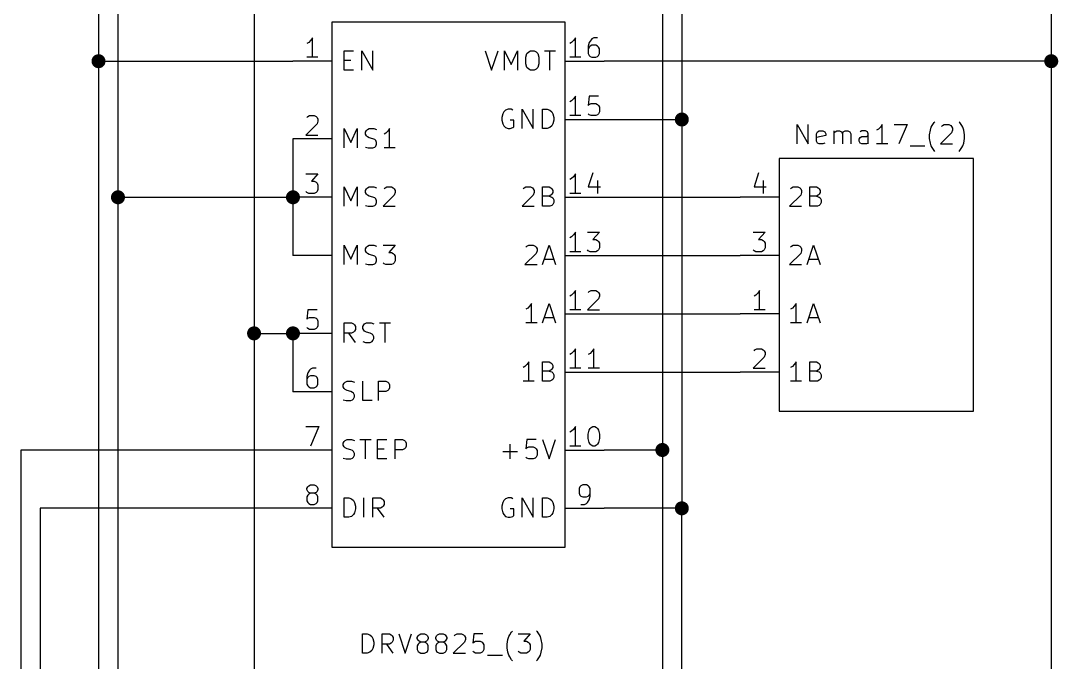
# Model space of a CAD drawing. Extents: x 0.4 to 16.1, y -11.3 to -0.4.
# Drawn here: x 3 to 5.668, y -6.296 to -4.646 of the extents above; entities that cross this region are included whole.
import ezdxf

# ---------------------------------------------------------------- set-up
doc = ezdxf.new("R2010")
doc.units = 0
doc.header["$MEASUREMENT"] = 0
for name, color, linetype in [('BLACK', 7, 'CONTINUOUS'), ('CYAN2', 4, 'CONTINUOUS'), ('GREEN3', 91, 'CONTINUOUS'), ('LYELLOW', 51, 'CONTINUOUS'), ('ORANGE3', 32, 'CONTINUOUS'), ('RED2', 1, 'CONTINUOUS'), ('RED3', 11, 'CONTINUOUS')]:
    doc.layers.add(name, color=color, linetype=linetype)

msp = doc.modelspace()

# ---------------------------------------------------------------- linework, layer by layer
at = {"layer": 'BLACK', "linetype": 'CONTINUOUS'}
for p, q in [((3.25, -3.5), (3.25, -5.1)), ((4.7, -4.3), (4.7, -4.9)), ((4.5, -4.9), (4.7, -4.9)), ((4.7, -4.9), (4.7, -5.9)), ((3.7, -4.95), (3.7, -5.1)), ((3.25, -5.1), (3.25, -6.75)), ((3.25, -5.1), (3.7, -5.1)), ((3.7, -5.1), (3.7, -5.25)), ((4.7, -5.9), (4.5, -5.9)), ((4.7, -6.55), (4.7, -5.9))]:
    msp.add_line(p, q, dxfattribs=at)
at = {"layer": 'BLACK', "const_width": 0.018}
for points in [[(3.241, -5.1, 1), (3.259, -5.1, 1)], [(3.691, -5.1, 1), (3.709, -5.1, 1)], [(4.691, -5.9, 1), (4.709, -5.9, 1)]]:
    msp.add_lwpolyline(points, format="xyb", close=True, dxfattribs=at)
at = {"layer": 'CYAN2', "linetype": 'CONTINUOUS'}
for p, q in [((3.8319, -4.7731), (3.8319, -4.7231)), ((3.8319, -4.7231), (3.8557, -4.7231)), ((3.8319, -4.7469), (3.8486, -4.7469)), ((3.8771, -4.7731), (3.8771, -4.7231)), ((3.8771, -4.7231), (3.9057, -4.7731)), ((3.9057, -4.7731), (3.9057, -4.7231)), ((4.1943, -4.7231), (4.2109, -4.7731)), ((4.2109, -4.7731), (4.2276, -4.7231)), ((4.2443, -4.7731), (4.2443, -4.7231)), ((4.2443, -4.7231), (4.261, -4.7588)), ((4.261, -4.7588), (4.2776, -4.7231)), ((4.2776, -4.7231), (4.2776, -4.7731)), ((4.299, -4.7398), (4.3014, -4.7303)), ((4.299, -4.7565), (4.299, -4.7398)), ((4.3014, -4.7303), (4.3062, -4.7255)), ((4.3062, -4.7255), (4.3109, -4.7231)), ((4.3109, -4.7231), (4.3205, -4.7231)), ((4.3205, -4.7231), (4.3252, -4.7255)), ((4.3252, -4.7255), (4.33, -4.7303)), ((4.33, -4.7303), (4.3324, -4.7398)), ((4.3324, -4.7398), (4.3324, -4.7565)), ((4.3467, -4.7231), (4.3752, -4.7231)), ((4.361, -4.7731), (4.361, -4.7231)), ((3.8557, -4.7731), (3.8319, -4.7731)), ((4.3014, -4.766), (4.299, -4.7565)), ((4.3062, -4.7708), (4.3014, -4.766)), ((4.3109, -4.7731), (4.3062, -4.7708)), ((4.3205, -4.7731), (4.3109, -4.7731)), ((4.3252, -4.7708), (4.3205, -4.7731)), ((4.33, -4.766), (4.3252, -4.7708)), ((4.3324, -4.7565), (4.33, -4.766)), ((4.2419, -4.8803), (4.2395, -4.885)), ((4.2467, -4.8755), (4.2419, -4.8803)), ((4.2538, -4.8731), (4.2467, -4.8755)), ((4.2609, -4.8731), (4.2538, -4.8731)), ((4.2657, -4.8755), (4.2609, -4.8731)), ((4.2895, -4.9231), (4.2895, -4.8731)), ((4.2895, -4.8731), (4.3181, -4.9231)), ((4.3181, -4.9231), (4.3181, -4.8731)), ((4.3419, -4.9231), (4.3419, -4.8731)), ((4.3419, -4.8731), (4.3538, -4.8731)), ((4.3538, -4.8731), (4.3609, -4.8755)), ((4.3609, -4.8755), (4.3657, -4.8803)), ((4.3657, -4.8803), (4.3681, -4.885)), ((4.2395, -4.885), (4.2371, -4.8946)), ((4.2371, -4.8946), (4.2371, -4.9017)), ((4.2371, -4.9017), (4.2395, -4.9112)), ((4.2681, -4.9017), (4.2586, -4.9017)), ((4.2681, -4.9184), (4.2681, -4.9017)), ((4.3681, -4.885), (4.3705, -4.8946)), ((4.3705, -4.9017), (4.3681, -4.9112)), ((4.3705, -4.8946), (4.3705, -4.9017)), ((5.3439, -4.9152), (5.3487, -4.908)), ((5.3487, -4.908), (5.351, -4.9057)), ((5.4153, -4.908), (5.4129, -4.9057)), ((5.4201, -4.9152), (5.4153, -4.908)), ((3.8319, -4.9731), (3.8319, -4.9231)), ((3.8319, -4.9231), (3.8486, -4.9588)), ((3.8486, -4.9588), (3.8652, -4.9231)), ((3.8652, -4.9231), (3.8652, -4.9731)), ((3.8867, -4.9327), (3.889, -4.9279)), ((3.8867, -4.9374), (3.8867, -4.9327)), ((3.889, -4.9279), (3.8914, -4.9255)), ((3.8914, -4.9255), (3.8962, -4.9231)), ((3.8962, -4.9231), (3.9081, -4.9231)), ((3.9081, -4.9231), (3.9152, -4.9255)), ((3.939, -4.935), (3.9343, -4.9374)), ((3.9438, -4.9303), (3.939, -4.935)), ((3.9486, -4.9231), (3.9438, -4.9303)), ((3.9486, -4.9731), (3.9486, -4.9231)), ((4.2395, -4.9112), (4.2419, -4.916)), ((4.2419, -4.916), (4.2467, -4.9208)), ((4.2467, -4.9208), (4.2538, -4.9231)), ((4.2538, -4.9231), (4.2586, -4.9231)), ((4.2586, -4.9231), (4.2657, -4.9208)), ((4.2657, -4.9208), (4.2681, -4.9184)), ((4.3538, -4.9231), (4.3419, -4.9231)), ((4.3609, -4.9208), (4.3538, -4.9231)), ((4.3657, -4.916), (4.3609, -4.9208)), ((4.3681, -4.9112), (4.3657, -4.916)), ((4.9963, -4.9628), (4.9963, -4.9128)), ((4.9963, -4.9128), (5.0249, -4.9628)), ((5.0249, -4.9628), (5.0249, -4.9128)), ((5.0463, -4.9366), (5.0487, -4.9319)), ((5.0487, -4.9319), (5.0534, -4.9295)), ((5.0534, -4.9295), (5.0629, -4.9295)), ((5.0629, -4.9295), (5.0677, -4.9319)), ((5.0677, -4.9319), (5.0701, -4.9366)), ((5.0915, -4.9628), (5.0915, -4.9295)), ((5.0915, -4.9342), (5.0939, -4.9319)), ((5.0939, -4.9319), (5.0987, -4.9295)), ((5.0987, -4.9295), (5.1058, -4.9295)), ((5.1058, -4.9295), (5.1106, -4.9319)), ((5.1106, -4.9319), (5.1129, -4.9366)), ((5.1129, -4.9366), (5.1153, -4.9319)), ((5.1153, -4.9319), (5.1201, -4.9295)), ((5.1201, -4.9295), (5.1272, -4.9295)), ((5.1272, -4.9295), (5.132, -4.9319)), ((5.132, -4.9319), (5.1344, -4.9366)), ((5.1629, -4.9295), (5.1582, -4.9319)), ((5.1725, -4.9295), (5.1629, -4.9295)), ((5.1772, -4.9319), (5.1725, -4.9295)), ((5.1796, -4.9366), (5.1772, -4.9319)), ((5.2058, -4.9247), (5.201, -4.9271)), ((5.2106, -4.9199), (5.2058, -4.9247)), ((5.2153, -4.9128), (5.2106, -4.9199)), ((5.2153, -4.9628), (5.2153, -4.9128)), ((5.2463, -4.9128), (5.2796, -4.9128)), ((5.2796, -4.9128), (5.2582, -4.9628)), ((5.3368, -4.939), (5.3391, -4.9271)), ((5.3391, -4.9271), (5.3415, -4.9199)), ((5.3415, -4.9199), (5.3439, -4.9152)), ((5.3939, -4.9342), (5.3653, -4.9628)), ((5.3677, -4.9176), (5.3701, -4.9152)), ((5.3701, -4.9152), (5.3749, -4.9128)), ((5.3749, -4.9128), (5.3868, -4.9128)), ((5.3868, -4.9128), (5.3915, -4.9152)), ((5.3915, -4.9152), (5.3939, -4.9176)), ((5.3939, -4.9176), (5.3963, -4.9223)), ((5.3963, -4.9271), (5.3939, -4.9342)), ((5.3963, -4.9223), (5.3963, -4.9271)), ((5.4225, -4.9199), (5.4201, -4.9152)), ((5.4249, -4.9271), (5.4225, -4.9199)), ((5.4272, -4.939), (5.4249, -4.9271)), ((3.889, -4.9422), (3.8867, -4.9374)), ((3.8914, -4.9446), (3.889, -4.9422)), ((3.8962, -4.9469), (3.8914, -4.9446)), ((3.9057, -4.9493), (3.8962, -4.9469)), ((3.9105, -4.9517), (3.9057, -4.9493)), ((3.9129, -4.9541), (3.9105, -4.9517)), ((3.9152, -4.9588), (3.9129, -4.9541)), ((3.9152, -4.9636), (3.9152, -4.9588)), ((5.0463, -4.9557), (5.0463, -4.9366)), ((5.0701, -4.9414), (5.0463, -4.9461)), ((5.0487, -4.9604), (5.0463, -4.9557)), ((5.0534, -4.9628), (5.0487, -4.9604)), ((5.0677, -4.9604), (5.0629, -4.9628)), ((5.0701, -4.9366), (5.0701, -4.9414)), ((5.1129, -4.9366), (5.1129, -4.9628)), ((5.1344, -4.9366), (5.1344, -4.9628)), ((5.1558, -4.9509), (5.1582, -4.9461)), ((5.1558, -4.9557), (5.1558, -4.9509)), ((5.1582, -4.9604), (5.1558, -4.9557)), ((5.1582, -4.9461), (5.1629, -4.9438)), ((5.1629, -4.9628), (5.1582, -4.9604)), ((5.1629, -4.9438), (5.1749, -4.9438)), ((5.1749, -4.9438), (5.1796, -4.9414)), ((5.1796, -4.9604), (5.1749, -4.9628)), ((5.1796, -4.9628), (5.1796, -4.9366)), ((5.3368, -4.9485), (5.3368, -4.939)), ((5.3391, -4.9604), (5.3368, -4.9485)), ((5.3415, -4.9676), (5.3391, -4.9604)), ((5.4225, -4.9676), (5.4249, -4.9604)), ((5.4249, -4.9604), (5.4272, -4.9485)), ((5.4272, -4.9485), (5.4272, -4.939)), ((3.8867, -4.9708), (3.8938, -4.9731)), ((3.8938, -4.9731), (3.9057, -4.9731)), ((3.9057, -4.9731), (3.9105, -4.9708)), ((3.9105, -4.9708), (3.9129, -4.9684)), ((3.9129, -4.9684), (3.9152, -4.9636)), ((3.9629, -4.9731), (3.9343, -4.9731)), ((5.0629, -4.9628), (5.0534, -4.9628)), ((5.1749, -4.9628), (5.1629, -4.9628)), ((5.2296, -4.9628), (5.201, -4.9628)), ((5.2868, -4.9676), (5.3249, -4.9676)), ((5.3439, -4.9723), (5.3415, -4.9676)), ((5.3487, -4.9795), (5.3439, -4.9723)), ((5.351, -4.9819), (5.3487, -4.9795)), ((5.3653, -4.9628), (5.3963, -4.9628)), ((5.4129, -4.9819), (5.4153, -4.9795)), ((5.4153, -4.9795), (5.4201, -4.9723)), ((5.4201, -4.9723), (5.4225, -4.9676)), ((3.8319, -5.1231), (3.8319, -5.0731)), ((3.8319, -5.0731), (3.8486, -5.1088)), ((3.8486, -5.1088), (3.8652, -5.0731)), ((3.8652, -5.0731), (3.8652, -5.1231)), ((3.8867, -5.0827), (3.889, -5.0779)), ((3.8867, -5.0874), (3.8867, -5.0827)), ((3.889, -5.0922), (3.8867, -5.0874)), ((3.889, -5.0779), (3.8914, -5.0755)), ((3.8914, -5.0946), (3.889, -5.0922)), ((3.8914, -5.0755), (3.8962, -5.0731)), ((3.8962, -5.0969), (3.8914, -5.0946)), ((3.8962, -5.0731), (3.9081, -5.0731)), ((3.9081, -5.0731), (3.9152, -5.0755)), ((3.9605, -5.0946), (3.9319, -5.1231)), ((3.9343, -5.0779), (3.9367, -5.0755)), ((3.9367, -5.0755), (3.9414, -5.0731)), ((3.9414, -5.0731), (3.9533, -5.0731)), ((3.9533, -5.0731), (3.9581, -5.0755)), ((3.9581, -5.0755), (3.9605, -5.0779)), ((3.9605, -5.0779), (3.9629, -5.0827)), ((3.9629, -5.0874), (3.9605, -5.0946)), ((3.9629, -5.0827), (3.9629, -5.0874)), ((4.3181, -5.0946), (4.2895, -5.1231)), ((4.2919, -5.0779), (4.2943, -5.0755)), ((4.2943, -5.0755), (4.299, -5.0731)), ((4.299, -5.0731), (4.311, -5.0731)), ((4.311, -5.0731), (4.3157, -5.0755)), ((4.3157, -5.0755), (4.3181, -5.0779)), ((4.3181, -5.0779), (4.3205, -5.0827)), ((4.3205, -5.0874), (4.3181, -5.0946)), ((4.3205, -5.0827), (4.3205, -5.0874)), ((4.3419, -5.1231), (4.3419, -5.0731)), ((4.3419, -5.0731), (4.3586, -5.0731)), ((4.3586, -5.0731), (4.3633, -5.0755)), ((4.3633, -5.0946), (4.3586, -5.0969)), ((4.3633, -5.0755), (4.3657, -5.0779)), ((4.3657, -5.0922), (4.3633, -5.0946)), ((4.3657, -5.0779), (4.3681, -5.0827)), ((4.3681, -5.0874), (4.3657, -5.0922)), ((4.3681, -5.0827), (4.3681, -5.0874)), ((5.0057, -5.0946), (4.9771, -5.1231)), ((4.9795, -5.0779), (4.9819, -5.0755)), ((4.9819, -5.0755), (4.9867, -5.0731)), ((4.9867, -5.0731), (4.9986, -5.0731)), ((4.9986, -5.0731), (5.0033, -5.0755)), ((5.0033, -5.0755), (5.0057, -5.0779)), ((5.0057, -5.0779), (5.0081, -5.0827)), ((5.0081, -5.0874), (5.0057, -5.0946)), ((5.0081, -5.0827), (5.0081, -5.0874)), ((5.0295, -5.1231), (5.0295, -5.0731)), ((5.0295, -5.0731), (5.0462, -5.0731)), ((5.0462, -5.0731), (5.0509, -5.0755)), ((5.0509, -5.0946), (5.0462, -5.0969)), ((5.0509, -5.0755), (5.0533, -5.0779)), ((5.0533, -5.0922), (5.0509, -5.0946)), ((5.0533, -5.0779), (5.0557, -5.0827)), ((5.0557, -5.0874), (5.0533, -5.0922)), ((5.0557, -5.0827), (5.0557, -5.0874)), ((3.8867, -5.1208), (3.8938, -5.1231)), ((3.9057, -5.0993), (3.8962, -5.0969)), ((3.9105, -5.1017), (3.9057, -5.0993)), ((3.9057, -5.1231), (3.9105, -5.1208)), ((3.9129, -5.1041), (3.9105, -5.1017)), ((3.9105, -5.1208), (3.9129, -5.1184)), ((3.9152, -5.1088), (3.9129, -5.1041)), ((3.9129, -5.1184), (3.9152, -5.1136)), ((3.9152, -5.1136), (3.9152, -5.1088)), ((4.3586, -5.0969), (4.3419, -5.0969)), ((4.3586, -5.0969), (4.3657, -5.0993)), ((4.3657, -5.1208), (4.3609, -5.1231)), ((4.3657, -5.0993), (4.3681, -5.1017)), ((4.3681, -5.1184), (4.3657, -5.1208)), ((4.3681, -5.1017), (4.3705, -5.1065)), ((4.3705, -5.1136), (4.3681, -5.1184)), ((4.3705, -5.1065), (4.3705, -5.1136)), ((5.0462, -5.0969), (5.0295, -5.0969)), ((5.0462, -5.0969), (5.0533, -5.0993)), ((5.0533, -5.1208), (5.0486, -5.1231)), ((5.0533, -5.0993), (5.0557, -5.1017)), ((5.0557, -5.1184), (5.0533, -5.1208)), ((5.0557, -5.1017), (5.0581, -5.1065)), ((5.0581, -5.1136), (5.0557, -5.1184)), ((5.0581, -5.1065), (5.0581, -5.1136)), ((3.8938, -5.1231), (3.9057, -5.1231)), ((3.9319, -5.1231), (3.9629, -5.1231)), ((4.2895, -5.1231), (4.3205, -5.1231)), ((4.3609, -5.1231), (4.3419, -5.1231)), ((4.9771, -5.1231), (5.0081, -5.1231)), ((5.0486, -5.1231), (5.0295, -5.1231)), ((3.8319, -5.2731), (3.8319, -5.2231)), ((3.8319, -5.2231), (3.8486, -5.2588)), ((3.8486, -5.2588), (3.8652, -5.2231)), ((3.8652, -5.2231), (3.8652, -5.2731)), ((3.8867, -5.2327), (3.889, -5.2279)), ((3.889, -5.2279), (3.8914, -5.2255)), ((3.8914, -5.2255), (3.8962, -5.2231)), ((3.8962, -5.2231), (3.9081, -5.2231)), ((3.9081, -5.2231), (3.9152, -5.2255)), ((3.9319, -5.2231), (3.9629, -5.2231)), ((3.9629, -5.2231), (3.9462, -5.2422)), ((4.299, -5.2279), (4.3014, -5.2255)), ((4.3014, -5.2255), (4.3062, -5.2231)), ((4.3062, -5.2231), (4.3181, -5.2231)), ((4.3181, -5.2231), (4.3229, -5.2255)), ((4.3229, -5.2255), (4.3252, -5.2279)), ((4.3252, -5.2279), (4.3276, -5.2327)), ((4.3419, -5.2731), (4.3586, -5.2231)), ((4.3586, -5.2231), (4.3752, -5.2731)), ((4.9795, -5.2279), (4.9819, -5.2255)), ((4.9819, -5.2255), (4.9867, -5.2231)), ((4.9867, -5.2231), (4.9986, -5.2231)), ((4.9986, -5.2231), (5.0033, -5.2255)), ((5.0033, -5.2255), (5.0057, -5.2279)), ((5.0057, -5.2279), (5.0081, -5.2327)), ((5.0224, -5.2731), (5.039, -5.2231)), ((5.039, -5.2231), (5.0557, -5.2731)), ((3.8867, -5.2374), (3.8867, -5.2327)), ((3.889, -5.2422), (3.8867, -5.2374)), ((3.8914, -5.2446), (3.889, -5.2422)), ((3.8962, -5.2469), (3.8914, -5.2446)), ((3.9057, -5.2493), (3.8962, -5.2469)), ((3.9105, -5.2517), (3.9057, -5.2493)), ((3.9129, -5.2541), (3.9105, -5.2517)), ((3.9152, -5.2588), (3.9129, -5.2541)), ((3.9462, -5.2422), (3.9533, -5.2422)), ((3.9533, -5.2422), (3.9581, -5.2446)), ((3.9581, -5.2446), (3.9605, -5.2469)), ((3.9605, -5.2469), (3.9629, -5.2517)), ((3.9629, -5.2517), (3.9629, -5.2636)), ((4.3252, -5.2446), (4.2967, -5.2731)), ((4.3276, -5.2374), (4.3252, -5.2446)), ((4.3276, -5.2327), (4.3276, -5.2374)), ((5.0057, -5.2446), (4.9771, -5.2731)), ((5.0081, -5.2374), (5.0057, -5.2446)), ((5.0081, -5.2327), (5.0081, -5.2374)), ((3.8867, -5.2708), (3.8938, -5.2731)), ((3.8938, -5.2731), (3.9057, -5.2731)), ((3.9057, -5.2731), (3.9105, -5.2708)), ((3.9105, -5.2708), (3.9129, -5.2684)), ((3.9129, -5.2684), (3.9152, -5.2636)), ((3.9152, -5.2636), (3.9152, -5.2588)), ((3.9343, -5.2708), (3.9319, -5.2684)), ((3.939, -5.2731), (3.9343, -5.2708)), ((3.9533, -5.2731), (3.939, -5.2731)), ((3.9581, -5.2708), (3.9533, -5.2731)), ((3.9605, -5.2684), (3.9581, -5.2708)), ((3.9629, -5.2636), (3.9605, -5.2684)), ((4.2967, -5.2731), (4.3276, -5.2731)), ((4.3467, -5.2588), (4.3705, -5.2588)), ((4.9771, -5.2731), (5.0081, -5.2731)), ((5.0271, -5.2588), (5.0509, -5.2588)), ((4.3038, -5.385), (4.299, -5.3874)), ((4.3086, -5.3803), (4.3038, -5.385)), ((4.3133, -5.3731), (4.3086, -5.3803)), ((4.3133, -5.4231), (4.3133, -5.3731)), ((4.3419, -5.4231), (4.3586, -5.3731)), ((4.3586, -5.3731), (4.3752, -5.4231)), ((4.9843, -5.385), (4.9795, -5.3874)), ((4.989, -5.3803), (4.9843, -5.385)), ((4.9938, -5.3731), (4.989, -5.3803)), ((4.9938, -5.4231), (4.9938, -5.3731)), ((5.0224, -5.4231), (5.039, -5.3731)), ((5.039, -5.3731), (5.0557, -5.4231)), ((4.3467, -5.4088), (4.3705, -5.4088)), ((5.0271, -5.4088), (5.0509, -5.4088)), ((3.8319, -5.4731), (3.8319, -5.4231)), ((3.8319, -5.4231), (3.8509, -5.4231)), ((3.8509, -5.4231), (3.8557, -5.4255)), ((3.8557, -5.4255), (3.8581, -5.4279)), ((3.8581, -5.4279), (3.8605, -5.4327)), ((3.8605, -5.4398), (3.8581, -5.4446)), ((3.8605, -5.4327), (3.8605, -5.4398)), ((3.8795, -5.4327), (3.8819, -5.4279)), ((3.8795, -5.4374), (3.8795, -5.4327)), ((3.8819, -5.4422), (3.8795, -5.4374)), ((3.8819, -5.4279), (3.8843, -5.4255)), ((3.8843, -5.4446), (3.8819, -5.4422)), ((3.8843, -5.4255), (3.889, -5.4231)), ((3.889, -5.4231), (3.9009, -5.4231)), ((3.9009, -5.4231), (3.9081, -5.4255)), ((3.9224, -5.4231), (3.9509, -5.4231)), ((3.9367, -5.4731), (3.9367, -5.4231)), ((4.3276, -5.4231), (4.299, -5.4231)), ((5.0081, -5.4231), (4.9795, -5.4231)), ((3.8509, -5.4493), (3.8319, -5.4493)), ((3.8605, -5.4731), (3.8438, -5.4493)), ((3.8557, -5.4469), (3.8509, -5.4493)), ((3.8581, -5.4446), (3.8557, -5.4469)), ((3.889, -5.4469), (3.8843, -5.4446)), ((3.8986, -5.4493), (3.889, -5.4469)), ((3.9033, -5.4517), (3.8986, -5.4493)), ((3.9057, -5.4541), (3.9033, -5.4517)), ((3.9033, -5.4708), (3.9057, -5.4684)), ((3.9081, -5.4588), (3.9057, -5.4541)), ((3.9057, -5.4684), (3.9081, -5.4636)), ((3.9081, -5.4636), (3.9081, -5.4588)), ((3.8795, -5.4708), (3.8867, -5.4731)), ((3.8867, -5.4731), (3.8986, -5.4731)), ((3.8986, -5.4731), (3.9033, -5.4708)), ((4.2967, -5.535), (4.2919, -5.5374)), ((4.3014, -5.5303), (4.2967, -5.535)), ((4.3062, -5.5231), (4.3014, -5.5303)), ((4.3062, -5.5731), (4.3062, -5.5231)), ((4.3419, -5.5731), (4.3419, -5.5231)), ((4.3419, -5.5231), (4.3586, -5.5231)), ((4.3586, -5.5469), (4.3419, -5.5469)), ((4.3586, -5.5231), (4.3633, -5.5255)), ((4.3633, -5.5446), (4.3586, -5.5469)), ((4.3586, -5.5469), (4.3657, -5.5493)), ((4.3633, -5.5255), (4.3657, -5.5279)), ((4.3657, -5.5422), (4.3633, -5.5446)), ((4.3657, -5.5279), (4.3681, -5.5327)), ((4.3681, -5.5374), (4.3657, -5.5422)), ((4.3657, -5.5493), (4.3681, -5.5517)), ((4.3681, -5.5327), (4.3681, -5.5374)), ((4.9843, -5.535), (4.9795, -5.5374)), ((4.989, -5.5303), (4.9843, -5.535)), ((4.9938, -5.5231), (4.989, -5.5303)), ((4.9938, -5.5731), (4.9938, -5.5231)), ((5.0295, -5.5731), (5.0295, -5.5231)), ((5.0295, -5.5231), (5.0462, -5.5231)), ((5.0462, -5.5469), (5.0295, -5.5469)), ((5.0462, -5.5231), (5.0509, -5.5255)), ((5.0509, -5.5446), (5.0462, -5.5469)), ((5.0462, -5.5469), (5.0533, -5.5493)), ((5.0509, -5.5255), (5.0533, -5.5279)), ((5.0533, -5.5422), (5.0509, -5.5446)), ((5.0533, -5.5279), (5.0557, -5.5327)), ((5.0557, -5.5374), (5.0533, -5.5422)), ((5.0533, -5.5493), (5.0557, -5.5517)), ((5.0557, -5.5327), (5.0557, -5.5374)), ((3.8319, -5.5779), (3.8343, -5.5755)), ((3.8343, -5.5755), (3.839, -5.5731)), ((3.839, -5.5731), (3.8509, -5.5731)), ((3.8509, -5.5731), (3.8581, -5.5755)), ((3.8795, -5.6231), (3.8795, -5.5731)), ((3.92, -5.6231), (3.92, -5.5731)), ((3.92, -5.5731), (3.939, -5.5731)), ((3.939, -5.5731), (3.9438, -5.5755)), ((3.9438, -5.5755), (3.9462, -5.5779)), ((4.3205, -5.5731), (4.2919, -5.5731)), ((4.3609, -5.5731), (4.3419, -5.5731)), ((4.3657, -5.5708), (4.3609, -5.5731)), ((4.3681, -5.5684), (4.3657, -5.5708)), ((4.3681, -5.5517), (4.3705, -5.5565)), ((4.3705, -5.5636), (4.3681, -5.5684)), ((4.3705, -5.5565), (4.3705, -5.5636)), ((5.0081, -5.5731), (4.9795, -5.5731)), ((5.0486, -5.5731), (5.0295, -5.5731)), ((5.0533, -5.5708), (5.0486, -5.5731)), ((5.0557, -5.5684), (5.0533, -5.5708)), ((5.0557, -5.5517), (5.0581, -5.5565)), ((5.0581, -5.5636), (5.0557, -5.5684)), ((5.0581, -5.5565), (5.0581, -5.5636)), ((3.8295, -5.5827), (3.8319, -5.5779)), ((3.8295, -5.5874), (3.8295, -5.5827)), ((3.8319, -5.5922), (3.8295, -5.5874)), ((3.8343, -5.5946), (3.8319, -5.5922)), ((3.839, -5.5969), (3.8343, -5.5946)), ((3.8486, -5.5993), (3.839, -5.5969)), ((3.8533, -5.6017), (3.8486, -5.5993)), ((3.8557, -5.6041), (3.8533, -5.6017)), ((3.939, -5.5993), (3.92, -5.5993)), ((3.9438, -5.5969), (3.939, -5.5993)), ((3.9462, -5.5946), (3.9438, -5.5969)), ((3.9462, -5.5779), (3.9486, -5.5827)), ((3.9486, -5.5898), (3.9462, -5.5946)), ((3.9486, -5.5827), (3.9486, -5.5898)), ((3.8295, -5.6208), (3.8367, -5.6231)), ((3.8367, -5.6231), (3.8486, -5.6231)), ((3.8486, -5.6231), (3.8533, -5.6208)), ((3.8533, -5.6208), (3.8557, -5.6184)), ((3.8581, -5.6088), (3.8557, -5.6041)), ((3.8557, -5.6184), (3.8581, -5.6136)), ((3.8581, -5.6136), (3.8581, -5.6088)), ((3.9033, -5.6231), (3.8795, -5.6231)), ((3.8295, -5.7327), (3.8319, -5.7279)), ((3.8295, -5.7374), (3.8295, -5.7327)), ((3.8319, -5.7279), (3.8343, -5.7255)), ((3.8343, -5.7255), (3.839, -5.7231)), ((3.839, -5.7231), (3.8509, -5.7231)), ((3.8509, -5.7231), (3.8581, -5.7255)), ((3.8724, -5.7231), (3.9009, -5.7231)), ((3.8867, -5.7731), (3.8867, -5.7231)), ((3.9176, -5.7731), (3.9176, -5.7231)), ((3.9176, -5.7231), (3.9414, -5.7231)), ((3.9629, -5.7731), (3.9629, -5.7231)), ((3.9629, -5.7231), (3.9819, -5.7231)), ((3.9819, -5.7231), (3.9867, -5.7255)), ((3.9867, -5.7255), (3.989, -5.7279)), ((3.989, -5.7279), (3.9914, -5.7327)), ((3.9914, -5.7327), (3.9914, -5.7398)), ((4.2586, -5.7731), (4.2586, -5.735)), ((4.3014, -5.7231), (4.299, -5.7469)), ((4.3252, -5.7231), (4.3014, -5.7231)), ((4.3419, -5.7231), (4.3586, -5.7731)), ((4.3586, -5.7731), (4.3752, -5.7231)), ((3.8319, -5.7422), (3.8295, -5.7374)), ((3.8343, -5.7446), (3.8319, -5.7422)), ((3.839, -5.7469), (3.8343, -5.7446)), ((3.8486, -5.7493), (3.839, -5.7469)), ((3.8533, -5.7517), (3.8486, -5.7493)), ((3.8557, -5.7541), (3.8533, -5.7517)), ((3.8581, -5.7588), (3.8557, -5.7541)), ((3.8581, -5.7636), (3.8581, -5.7588)), ((3.9176, -5.7469), (3.9343, -5.7469)), ((3.9819, -5.7493), (3.9629, -5.7493)), ((3.9867, -5.7469), (3.9819, -5.7493)), ((3.989, -5.7446), (3.9867, -5.7469)), ((3.9914, -5.7398), (3.989, -5.7446)), ((4.2395, -5.7541), (4.2776, -5.7541)), ((4.299, -5.7469), (4.3014, -5.7446)), ((4.3014, -5.7446), (4.3062, -5.7422)), ((4.3062, -5.7422), (4.3181, -5.7422)), ((4.3181, -5.7422), (4.3229, -5.7446)), ((4.3229, -5.7446), (4.3252, -5.7469)), ((4.3252, -5.7469), (4.3276, -5.7517)), ((4.3276, -5.7517), (4.3276, -5.7636)), ((3.8295, -5.7708), (3.8367, -5.7731)), ((3.8367, -5.7731), (3.8486, -5.7731)), ((3.8486, -5.7731), (3.8533, -5.7708)), ((3.8533, -5.7708), (3.8557, -5.7684)), ((3.8557, -5.7684), (3.8581, -5.7636)), ((3.9414, -5.7731), (3.9176, -5.7731)), ((4.3014, -5.7708), (4.299, -5.7684)), ((4.3062, -5.7731), (4.3014, -5.7708)), ((4.3181, -5.7731), (4.3062, -5.7731)), ((4.3229, -5.7708), (4.3181, -5.7731)), ((4.3252, -5.7684), (4.3229, -5.7708)), ((4.3276, -5.7636), (4.3252, -5.7684)), ((3.8319, -5.9231), (3.8319, -5.8731)), ((3.8319, -5.8731), (3.8438, -5.8731)), ((3.8438, -5.8731), (3.8509, -5.8755)), ((3.8509, -5.8755), (3.8557, -5.8803)), ((3.8557, -5.8803), (3.8581, -5.885)), ((3.8581, -5.885), (3.8605, -5.8946)), ((3.8605, -5.8946), (3.8605, -5.9017)), ((3.8819, -5.9231), (3.8819, -5.8731)), ((3.9057, -5.9231), (3.9057, -5.8731)), ((3.9057, -5.8731), (3.9248, -5.8731)), ((3.9248, -5.8731), (3.9295, -5.8755)), ((3.9295, -5.8755), (3.9319, -5.8779)), ((3.9319, -5.8946), (3.9295, -5.8969)), ((3.9319, -5.8779), (3.9343, -5.8827)), ((3.9343, -5.8898), (3.9319, -5.8946)), ((3.9343, -5.8827), (3.9343, -5.8898)), ((4.2395, -5.885), (4.2371, -5.8946)), ((4.2371, -5.8946), (4.2371, -5.9017)), ((4.2419, -5.8803), (4.2395, -5.885)), ((4.2467, -5.8755), (4.2419, -5.8803)), ((4.2538, -5.8731), (4.2467, -5.8755)), ((4.2609, -5.8731), (4.2538, -5.8731)), ((4.2657, -5.8755), (4.2609, -5.8731)), ((4.2895, -5.9231), (4.2895, -5.8731)), ((4.2895, -5.8731), (4.3181, -5.9231)), ((4.3181, -5.9231), (4.3181, -5.8731)), ((4.3419, -5.9231), (4.3419, -5.8731)), ((4.3419, -5.8731), (4.3538, -5.8731)), ((4.3538, -5.8731), (4.3609, -5.8755)), ((4.3609, -5.8755), (4.3657, -5.8803)), ((4.3657, -5.8803), (4.3681, -5.885)), ((4.3681, -5.885), (4.3705, -5.8946)), ((4.3705, -5.8946), (4.3705, -5.9017)), ((3.8509, -5.9208), (3.8438, -5.9231)), ((3.8557, -5.916), (3.8509, -5.9208)), ((3.8581, -5.9112), (3.8557, -5.916)), ((3.8605, -5.9017), (3.8581, -5.9112)), ((3.9248, -5.8993), (3.9057, -5.8993)), ((3.9343, -5.9231), (3.9176, -5.8993)), ((3.9295, -5.8969), (3.9248, -5.8993)), ((4.2371, -5.9017), (4.2395, -5.9112)), ((4.2395, -5.9112), (4.2419, -5.916)), ((4.2419, -5.916), (4.2467, -5.9208)), ((4.2467, -5.9208), (4.2538, -5.9231)), ((4.2681, -5.9017), (4.2586, -5.9017)), ((4.2586, -5.9231), (4.2657, -5.9208)), ((4.2657, -5.9208), (4.2681, -5.9184)), ((4.2681, -5.9184), (4.2681, -5.9017)), ((4.3609, -5.9208), (4.3538, -5.9231)), ((4.3657, -5.916), (4.3609, -5.9208)), ((4.3681, -5.9112), (4.3657, -5.916)), ((4.3705, -5.9017), (4.3681, -5.9112)), ((3.8438, -5.9231), (3.8319, -5.9231)), ((4.2538, -5.9231), (4.2586, -5.9231)), ((4.3538, -5.9231), (4.3419, -5.9231)), ((4.2624, -6.218), (4.2648, -6.2157)), ((4.329, -6.218), (4.3267, -6.2157)), ((3.879, -6.2728), (3.879, -6.2228)), ((3.879, -6.2228), (3.891, -6.2228)), ((3.891, -6.2228), (3.8981, -6.2252)), ((3.8981, -6.2252), (3.9029, -6.2299)), ((3.9029, -6.2299), (3.9052, -6.2347)), ((3.9052, -6.2347), (3.9076, -6.2442)), ((3.929, -6.2728), (3.929, -6.2228)), ((3.929, -6.2228), (3.9481, -6.2228)), ((3.9481, -6.2228), (3.9529, -6.2252)), ((3.9529, -6.2252), (3.9552, -6.2276)), ((3.9552, -6.2276), (3.9576, -6.2323)), ((3.9576, -6.2395), (3.9552, -6.2442)), ((3.9576, -6.2323), (3.9576, -6.2395)), ((3.9719, -6.2228), (3.9886, -6.2728)), ((3.9886, -6.2728), (4.0052, -6.2228)), ((4.0195, -6.2323), (4.0219, -6.2276)), ((4.0195, -6.2347), (4.0195, -6.2323)), ((4.0219, -6.2395), (4.0195, -6.2347)), ((4.0219, -6.2276), (4.0243, -6.2252)), ((4.0243, -6.2419), (4.0219, -6.2395)), ((4.0243, -6.2252), (4.0291, -6.2228)), ((4.0291, -6.2442), (4.0243, -6.2419)), ((4.0291, -6.2228), (4.0386, -6.2228)), ((4.0386, -6.2228), (4.0433, -6.2252)), ((4.0433, -6.2419), (4.0386, -6.2442)), ((4.0433, -6.2252), (4.0457, -6.2276)), ((4.0457, -6.2395), (4.0433, -6.2419)), ((4.0457, -6.2276), (4.0481, -6.2323)), ((4.0481, -6.2347), (4.0457, -6.2395)), ((4.0481, -6.2323), (4.0481, -6.2347)), ((4.0671, -6.2323), (4.0695, -6.2276)), ((4.0671, -6.2347), (4.0671, -6.2323)), ((4.0695, -6.2395), (4.0671, -6.2347)), ((4.0695, -6.2276), (4.0719, -6.2252)), ((4.0719, -6.2419), (4.0695, -6.2395)), ((4.0719, -6.2252), (4.0767, -6.2228)), ((4.0767, -6.2442), (4.0719, -6.2419)), ((4.0767, -6.2228), (4.0862, -6.2228)), ((4.0862, -6.2228), (4.091, -6.2252)), ((4.091, -6.2419), (4.0862, -6.2442)), ((4.091, -6.2252), (4.0933, -6.2276)), ((4.0933, -6.2395), (4.091, -6.2419)), ((4.0933, -6.2276), (4.0957, -6.2323)), ((4.0957, -6.2347), (4.0933, -6.2395)), ((4.0957, -6.2323), (4.0957, -6.2347)), ((4.1148, -6.2276), (4.1171, -6.2252)), ((4.1171, -6.2252), (4.1219, -6.2228)), ((4.1219, -6.2228), (4.1338, -6.2228)), ((4.1338, -6.2228), (4.1386, -6.2252)), ((4.1386, -6.2252), (4.141, -6.2276)), ((4.141, -6.2276), (4.1433, -6.2323)), ((4.1433, -6.2371), (4.141, -6.2442)), ((4.1433, -6.2323), (4.1433, -6.2371)), ((4.1648, -6.2228), (4.1624, -6.2466)), ((4.1886, -6.2228), (4.1648, -6.2228)), ((4.1648, -6.2442), (4.1695, -6.2419)), ((4.1695, -6.2419), (4.1814, -6.2419)), ((4.1814, -6.2419), (4.1862, -6.2442)), ((4.2505, -6.249), (4.2529, -6.2371)), ((4.2529, -6.2371), (4.2552, -6.2299)), ((4.2552, -6.2299), (4.2576, -6.2252)), ((4.2576, -6.2252), (4.2624, -6.218)), ((4.279, -6.2228), (4.31, -6.2228)), ((4.31, -6.2228), (4.2933, -6.2419)), ((4.2933, -6.2419), (4.3005, -6.2419)), ((4.3005, -6.2419), (4.3052, -6.2442)), ((4.3338, -6.2252), (4.329, -6.218)), ((4.3362, -6.2299), (4.3338, -6.2252)), ((4.3386, -6.2371), (4.3362, -6.2299)), ((4.3409, -6.249), (4.3386, -6.2371)), ((3.9029, -6.2657), (3.8981, -6.2704)), ((3.9052, -6.2609), (3.9029, -6.2657)), ((3.9076, -6.2514), (3.9052, -6.2609)), ((3.9076, -6.2442), (3.9076, -6.2514)), ((3.9481, -6.249), (3.929, -6.249)), ((3.9576, -6.2728), (3.941, -6.249)), ((3.9529, -6.2466), (3.9481, -6.249)), ((3.9552, -6.2442), (3.9529, -6.2466)), ((4.0219, -6.249), (4.0195, -6.2538)), ((4.0195, -6.2538), (4.0195, -6.2633)), ((4.0195, -6.2633), (4.0219, -6.268)), ((4.0243, -6.2466), (4.0219, -6.249)), ((4.0219, -6.268), (4.0243, -6.2704)), ((4.0291, -6.2442), (4.0243, -6.2466)), ((4.0386, -6.2442), (4.0291, -6.2442)), ((4.0433, -6.2466), (4.0386, -6.2442)), ((4.0457, -6.249), (4.0433, -6.2466)), ((4.0433, -6.2704), (4.0457, -6.268)), ((4.0481, -6.2538), (4.0457, -6.249)), ((4.0457, -6.268), (4.0481, -6.2633)), ((4.0481, -6.2633), (4.0481, -6.2538)), ((4.0695, -6.249), (4.0671, -6.2538)), ((4.0671, -6.2538), (4.0671, -6.2633)), ((4.0671, -6.2633), (4.0695, -6.268)), ((4.0719, -6.2466), (4.0695, -6.249)), ((4.0695, -6.268), (4.0719, -6.2704)), ((4.0767, -6.2442), (4.0719, -6.2466)), ((4.0862, -6.2442), (4.0767, -6.2442)), ((4.091, -6.2466), (4.0862, -6.2442)), ((4.0933, -6.249), (4.091, -6.2466)), ((4.091, -6.2704), (4.0933, -6.268)), ((4.0957, -6.2538), (4.0933, -6.249)), ((4.0933, -6.268), (4.0957, -6.2633)), ((4.0957, -6.2633), (4.0957, -6.2538)), ((4.141, -6.2442), (4.1124, -6.2728)), ((4.1624, -6.2466), (4.1648, -6.2442)), ((4.1648, -6.2704), (4.1624, -6.268)), ((4.1862, -6.2442), (4.1886, -6.2466)), ((4.1886, -6.268), (4.1862, -6.2704)), ((4.1886, -6.2466), (4.191, -6.2514)), ((4.191, -6.2633), (4.1886, -6.268)), ((4.191, -6.2514), (4.191, -6.2633)), ((4.2505, -6.2585), (4.2505, -6.249)), ((4.2529, -6.2704), (4.2505, -6.2585)), ((4.2814, -6.2704), (4.279, -6.268)), ((4.3052, -6.2442), (4.3076, -6.2466)), ((4.3076, -6.268), (4.3052, -6.2704)), ((4.3076, -6.2466), (4.31, -6.2514)), ((4.31, -6.2633), (4.3076, -6.268)), ((4.31, -6.2514), (4.31, -6.2633)), ((4.3386, -6.2704), (4.3409, -6.2585)), ((4.3409, -6.2585), (4.3409, -6.249)), ((3.891, -6.2728), (3.879, -6.2728)), ((3.8981, -6.2704), (3.891, -6.2728)), ((4.0243, -6.2704), (4.0291, -6.2728)), ((4.0291, -6.2728), (4.0386, -6.2728)), ((4.0386, -6.2728), (4.0433, -6.2704)), ((4.0719, -6.2704), (4.0767, -6.2728)), ((4.0767, -6.2728), (4.0862, -6.2728)), ((4.0862, -6.2728), (4.091, -6.2704)), ((4.1124, -6.2728), (4.1433, -6.2728)), ((4.1695, -6.2728), (4.1648, -6.2704)), ((4.1814, -6.2728), (4.1695, -6.2728)), ((4.1862, -6.2704), (4.1814, -6.2728)), ((4.2005, -6.2776), (4.2386, -6.2776)), ((4.2552, -6.2776), (4.2529, -6.2704)), ((4.2576, -6.2823), (4.2552, -6.2776)), ((4.2624, -6.2895), (4.2576, -6.2823)), ((4.2648, -6.2919), (4.2624, -6.2895)), ((4.2862, -6.2728), (4.2814, -6.2704)), ((4.3005, -6.2728), (4.2862, -6.2728)), ((4.3052, -6.2704), (4.3005, -6.2728)), ((4.3267, -6.2919), (4.329, -6.2895)), ((4.329, -6.2895), (4.3338, -6.2823)), ((4.3338, -6.2823), (4.3362, -6.2776)), ((4.3362, -6.2776), (4.3386, -6.2704))]:
    msp.add_line(p, q, dxfattribs=at)
at = {"layer": 'GREEN3', "linetype": 'CONTINUOUS'}
for p, q in [((3.2, -3.15), (3.2, -4.75)), ((3.2, -4.75), (3.2, -6.4)), ((3.2, -4.75), (3.7, -4.75)), ((4.5, -5.1), (4.85, -5.1)), ((4.5, -5.25), (4.85, -5.25)), ((4.5, -5.4), (4.85, -5.4)), ((4.5, -5.55), (4.85, -5.55)), ((3, -5.75), (3, -10.3)), ((3.7, -5.75), (3, -5.75)), ((3.05, -5.9), (3.05, -10.3)), ((3.7, -5.9), (3.05, -5.9))]:
    msp.add_line(p, q, dxfattribs=at)
at = {"layer": 'GREEN3', "const_width": 0.018}
for points in [[(3.191, -4.75, 1), (3.209, -4.75, 1)], [(4.691, -4.9, 1), (4.709, -4.9, 1)]]:
    msp.add_lwpolyline(points, format="xyb", close=True, dxfattribs=at)
at = {"layer": 'LYELLOW', "linetype": 'CONTINUOUS'}
for p, q in [((3.8, -4.65), (3.8, -6)), ((4.4, -4.65), (3.8, -4.65)), ((4.4, -6), (4.4, -4.65)), ((4.95, -5), (4.95, -5.65)), ((5.45, -5), (4.95, -5)), ((5.45, -5.65), (5.45, -5)), ((4.95, -5.65), (5.45, -5.65)), ((3.8, -6), (4.4, -6))]:
    msp.add_line(p, q, dxfattribs=at)
at = {"layer": 'ORANGE3', "linetype": 'CONTINUOUS'}
for p, q in [((5.65, -3.15), (5.65, -4.75)), ((3.6, -3.85), (3.6, -5.45)), ((4.65, -4.15), (4.65, -5.75)), ((5.65, -4.75), (4.5, -4.75)), ((5.65, -4.75), (5.65, -6.4)), ((3.6, -5.45), (3.7, -5.45)), ((3.6, -5.45), (3.6, -7.1)), ((3.7, -5.45), (3.7, -5.6)), ((4.65, -5.75), (4.5, -5.75)), ((4.65, -5.75), (4.65, -7.4))]:
    msp.add_line(p, q, dxfattribs=at)
at = {"layer": 'ORANGE3', "const_width": 0.018}
for points in [[(5.641, -4.75, 1), (5.659, -4.75, 1)], [(3.591, -5.45, 1), (3.609, -5.45, 1)], [(3.691, -5.45, 1), (3.709, -5.45, 1)], [(4.641, -5.75, 1), (4.659, -5.75, 1)]]:
    msp.add_lwpolyline(points, format="xyb", close=True, dxfattribs=at)
at = {"layer": 'RED2', "linetype": 'CONTINUOUS'}
for p, q in [((3.8, -4.65), (3.8, -6)), ((4.4, -4.65), (3.8, -4.65)), ((4.4, -6), (4.4, -4.65)), ((3.8, -4.75), (3.7, -4.75)), ((4.4, -4.75), (4.5, -4.75)), ((4.4, -4.9), (4.5, -4.9)), ((3.8, -4.95), (3.7, -4.95)), ((4.95, -5), (4.95, -5.65)), ((5.45, -5), (4.95, -5)), ((5.45, -5.65), (5.45, -5)), ((3.8, -5.1), (3.7, -5.1)), ((4.4, -5.1), (4.5, -5.1)), ((4.95, -5.1), (4.85, -5.1)), ((3.8, -5.25), (3.7, -5.25)), ((4.4, -5.25), (4.5, -5.25)), ((4.95, -5.25), (4.85, -5.25)), ((4.4, -5.4), (4.5, -5.4)), ((4.95, -5.4), (4.85, -5.4)), ((3.8, -5.45), (3.7, -5.45)), ((4.4, -5.55), (4.5, -5.55)), ((4.95, -5.55), (4.85, -5.55)), ((3.8, -5.6), (3.7, -5.6)), ((4.95, -5.65), (5.45, -5.65)), ((3.8, -5.75), (3.7, -5.75)), ((4.4, -5.75), (4.5, -5.75)), ((3.8, -5.9), (3.7, -5.9)), ((4.4, -5.9), (4.5, -5.9)), ((3.8, -6), (4.4, -6))]:
    msp.add_line(p, q, dxfattribs=at)
at = {"layer": 'RED3', "linetype": 'CONTINUOUS'}
for p, q in [((3.75, -4.6899), (3.7452, -4.697)), ((3.75, -4.7399), (3.75, -4.6899)), ((4.4262, -4.6899), (4.4214, -4.697)), ((4.4262, -4.7399), (4.4262, -4.6899)), ((4.4667, -4.6946), (4.4619, -4.7018)), ((4.469, -4.6923), (4.4667, -4.6946)), ((4.4738, -4.6899), (4.469, -4.6923)), ((4.4833, -4.6899), (4.4738, -4.6899)), ((3.7405, -4.7018), (3.7357, -4.7042)), ((3.7452, -4.697), (3.7405, -4.7018)), ((4.4167, -4.7018), (4.4119, -4.7042)), ((4.4214, -4.697), (4.4167, -4.7018)), ((4.4619, -4.7018), (4.4595, -4.7113)), ((4.4595, -4.7113), (4.4595, -4.7304)), ((4.4619, -4.7137), (4.4595, -4.7184)), ((4.4643, -4.7113), (4.4619, -4.7137)), ((4.469, -4.7089), (4.4643, -4.7113)), ((4.4786, -4.7089), (4.469, -4.7089)), ((4.4833, -4.7113), (4.4786, -4.7089)), ((4.4857, -4.7137), (4.4833, -4.7113)), ((4.4881, -4.7184), (4.4857, -4.7137)), ((4.4881, -4.7304), (4.4881, -4.7184)), ((3.7643, -4.7399), (3.7357, -4.7399)), ((4.4405, -4.7399), (4.4119, -4.7399)), ((4.4595, -4.7304), (4.4619, -4.7351)), ((4.4619, -4.7351), (4.4643, -4.7375)), ((4.4643, -4.7375), (4.469, -4.7399)), ((4.469, -4.7399), (4.4786, -4.7399)), ((4.4786, -4.7399), (4.4833, -4.7375)), ((4.4833, -4.7375), (4.4857, -4.7351)), ((4.4857, -4.7351), (4.4881, -4.7304)), ((4.4167, -4.8518), (4.4119, -4.8542)), ((4.4214, -4.847), (4.4167, -4.8518)), ((4.4262, -4.8399), (4.4214, -4.847)), ((4.4262, -4.8899), (4.4262, -4.8399)), ((4.4619, -4.8399), (4.4595, -4.8637)), ((4.4857, -4.8399), (4.4619, -4.8399)), ((4.4595, -4.8637), (4.4619, -4.8613)), ((4.4619, -4.8613), (4.4667, -4.8589)), ((4.4667, -4.8589), (4.4786, -4.8589)), ((4.4786, -4.8589), (4.4833, -4.8613)), ((4.4833, -4.8613), (4.4857, -4.8637)), ((4.4857, -4.8637), (4.4881, -4.8684)), ((4.4881, -4.8804), (4.4857, -4.8851)), ((4.4881, -4.8684), (4.4881, -4.8804)), ((3.7357, -4.8946), (3.7381, -4.8923)), ((3.7381, -4.8923), (3.7429, -4.8899)), ((3.7429, -4.8899), (3.7548, -4.8899)), ((3.7548, -4.8899), (3.7595, -4.8923)), ((3.7595, -4.8923), (3.7619, -4.8946)), ((3.7619, -4.8946), (3.7643, -4.8994)), ((3.7643, -4.9042), (3.7619, -4.9113)), ((3.7643, -4.8994), (3.7643, -4.9042)), ((4.4405, -4.8899), (4.4119, -4.8899)), ((4.4619, -4.8875), (4.4595, -4.8851)), ((4.4667, -4.8899), (4.4619, -4.8875)), ((4.4786, -4.8899), (4.4667, -4.8899)), ((4.4833, -4.8875), (4.4786, -4.8899)), ((4.4857, -4.8851), (4.4833, -4.8875)), ((3.7619, -4.9113), (3.7333, -4.9399)), ((3.7333, -4.9399), (3.7643, -4.9399)), ((3.7333, -5.0399), (3.7643, -5.0399)), ((3.7643, -5.0399), (3.7476, -5.0589)), ((4.4262, -5.0399), (4.4214, -5.047)), ((4.4262, -5.0899), (4.4262, -5.0399)), ((4.4714, -5.0375), (4.4595, -5.0732)), ((4.8976, -5.0375), (4.8857, -5.0732)), ((3.7476, -5.0589), (3.7548, -5.0589)), ((3.7548, -5.0589), (3.7595, -5.0613)), ((3.7595, -5.0613), (3.7619, -5.0637)), ((3.7619, -5.0637), (3.7643, -5.0684)), ((3.7643, -5.0684), (3.7643, -5.0804)), ((4.4167, -5.0518), (4.4119, -5.0542)), ((4.4214, -5.047), (4.4167, -5.0518)), ((4.4833, -5.0565), (4.4833, -5.0899)), ((4.9095, -5.0565), (4.9095, -5.0899)), ((3.7357, -5.0875), (3.7333, -5.0851)), ((3.7405, -5.0899), (3.7357, -5.0875)), ((3.7548, -5.0899), (3.7405, -5.0899)), ((3.7595, -5.0875), (3.7548, -5.0899)), ((3.7619, -5.0851), (3.7595, -5.0875)), ((3.7643, -5.0804), (3.7619, -5.0851)), ((4.4405, -5.0899), (4.4119, -5.0899)), ((4.4595, -5.0732), (4.4905, -5.0732)), ((4.8857, -5.0732), (4.9167, -5.0732)), ((4.4167, -5.2018), (4.4119, -5.2042)), ((4.4214, -5.197), (4.4167, -5.2018)), ((4.4262, -5.1899), (4.4214, -5.197)), ((4.4262, -5.2399), (4.4262, -5.1899)), ((4.4571, -5.1899), (4.4881, -5.1899)), ((4.4881, -5.1899), (4.4714, -5.2089)), ((4.8833, -5.1899), (4.9143, -5.1899)), ((4.9143, -5.1899), (4.8976, -5.2089)), ((4.4714, -5.2089), (4.4786, -5.2089)), ((4.4786, -5.2089), (4.4833, -5.2113)), ((4.4833, -5.2113), (4.4857, -5.2137)), ((4.4857, -5.2137), (4.4881, -5.2184)), ((4.4881, -5.2184), (4.4881, -5.2304)), ((4.8976, -5.2089), (4.9048, -5.2089)), ((4.9048, -5.2089), (4.9095, -5.2113)), ((4.9095, -5.2113), (4.9119, -5.2137)), ((4.9119, -5.2137), (4.9143, -5.2184)), ((4.9143, -5.2184), (4.9143, -5.2304)), ((4.4405, -5.2399), (4.4119, -5.2399)), ((4.4595, -5.2375), (4.4571, -5.2351)), ((4.4643, -5.2399), (4.4595, -5.2375)), ((4.4786, -5.2399), (4.4643, -5.2399)), ((4.4833, -5.2375), (4.4786, -5.2399)), ((4.4857, -5.2351), (4.4833, -5.2375)), ((4.4881, -5.2304), (4.4857, -5.2351)), ((4.8857, -5.2375), (4.8833, -5.2351)), ((4.8905, -5.2399), (4.8857, -5.2375)), ((4.9048, -5.2399), (4.8905, -5.2399)), ((4.9095, -5.2375), (4.9048, -5.2399)), ((4.9119, -5.2351), (4.9095, -5.2375)), ((4.9143, -5.2304), (4.9119, -5.2351)), ((4.4167, -5.3518), (4.4119, -5.3542)), ((4.4214, -5.347), (4.4167, -5.3518)), ((4.4262, -5.3399), (4.4214, -5.347)), ((4.4262, -5.3899), (4.4262, -5.3399)), ((4.4857, -5.3613), (4.4571, -5.3899)), ((4.4595, -5.3446), (4.4619, -5.3423)), ((4.4619, -5.3423), (4.4667, -5.3399)), ((4.4667, -5.3399), (4.4786, -5.3399)), ((4.4786, -5.3399), (4.4833, -5.3423)), ((4.4833, -5.3423), (4.4857, -5.3446)), ((4.4857, -5.3446), (4.4881, -5.3494)), ((4.4881, -5.3542), (4.4857, -5.3613)), ((4.4881, -5.3494), (4.4881, -5.3542)), ((4.8905, -5.3518), (4.8857, -5.3542)), ((4.8952, -5.347), (4.8905, -5.3518)), ((4.9, -5.3399), (4.8952, -5.347)), ((4.9, -5.3899), (4.9, -5.3399)), ((3.7381, -5.3899), (3.7357, -5.4137)), ((3.7357, -5.4137), (3.7381, -5.4113)), ((3.7619, -5.3899), (3.7381, -5.3899)), ((3.7381, -5.4113), (3.7429, -5.4089)), ((3.7429, -5.4089), (3.7548, -5.4089)), ((3.7548, -5.4089), (3.7595, -5.4113)), ((3.7595, -5.4113), (3.7619, -5.4137)), ((3.7619, -5.4137), (3.7643, -5.4184)), ((4.4405, -5.3899), (4.4119, -5.3899)), ((4.4571, -5.3899), (4.4881, -5.3899)), ((4.9143, -5.3899), (4.8857, -5.3899)), ((3.7381, -5.4375), (3.7357, -5.4351)), ((3.7429, -5.4399), (3.7381, -5.4375)), ((3.7548, -5.4399), (3.7429, -5.4399)), ((3.7595, -5.4375), (3.7548, -5.4399)), ((3.7619, -5.4351), (3.7595, -5.4375)), ((3.7643, -5.4304), (3.7619, -5.4351)), ((3.7643, -5.4184), (3.7643, -5.4304)), ((4.4262, -5.4899), (4.4214, -5.497)), ((4.4262, -5.5399), (4.4262, -5.4899)), ((4.4738, -5.4899), (4.469, -5.497)), ((4.4738, -5.5399), (4.4738, -5.4899)), ((4.8857, -5.4946), (4.8881, -5.4923)), ((4.8881, -5.4923), (4.8929, -5.4899)), ((4.8929, -5.4899), (4.9048, -5.4899)), ((4.9048, -5.4899), (4.9095, -5.4923)), ((4.9095, -5.4923), (4.9119, -5.4946)), ((4.9119, -5.4946), (4.9143, -5.4994)), ((4.4167, -5.5018), (4.4119, -5.5042)), ((4.4214, -5.497), (4.4167, -5.5018)), ((4.4643, -5.5018), (4.4595, -5.5042)), ((4.469, -5.497), (4.4643, -5.5018)), ((4.9119, -5.5113), (4.8833, -5.5399)), ((4.9143, -5.5042), (4.9119, -5.5113)), ((4.9143, -5.4994), (4.9143, -5.5042)), ((3.7429, -5.5446), (3.7381, -5.5518)), ((3.7452, -5.5423), (3.7429, -5.5446)), ((3.75, -5.5399), (3.7452, -5.5423)), ((3.7595, -5.5399), (3.75, -5.5399)), ((4.4405, -5.5399), (4.4119, -5.5399)), ((4.4881, -5.5399), (4.4595, -5.5399)), ((4.8833, -5.5399), (4.9143, -5.5399)), ((3.7381, -5.5518), (3.7357, -5.5613)), ((3.7357, -5.5613), (3.7357, -5.5804)), ((3.7381, -5.5637), (3.7357, -5.5684)), ((3.7405, -5.5613), (3.7381, -5.5637)), ((3.7452, -5.5589), (3.7405, -5.5613)), ((3.7548, -5.5589), (3.7452, -5.5589)), ((3.7595, -5.5613), (3.7548, -5.5589)), ((3.7619, -5.5637), (3.7595, -5.5613)), ((3.7643, -5.5684), (3.7619, -5.5637)), ((3.7643, -5.5804), (3.7643, -5.5684)), ((3.7357, -5.5804), (3.7381, -5.5851)), ((3.7381, -5.5851), (3.7405, -5.5875)), ((3.7405, -5.5875), (3.7452, -5.5899)), ((3.7452, -5.5899), (3.7548, -5.5899)), ((3.7548, -5.5899), (3.7595, -5.5875)), ((3.7595, -5.5875), (3.7619, -5.5851)), ((3.7619, -5.5851), (3.7643, -5.5804)), ((3.7333, -5.6899), (3.7667, -5.6899)), ((3.7667, -5.6899), (3.7452, -5.7399)), ((4.4167, -5.7018), (4.4119, -5.7042)), ((4.4214, -5.697), (4.4167, -5.7018)), ((4.4262, -5.6899), (4.4214, -5.697)), ((4.4262, -5.7399), (4.4262, -5.6899)), ((4.4595, -5.7089), (4.4619, -5.6994)), ((4.4595, -5.7208), (4.4595, -5.7089)), ((4.4619, -5.6994), (4.4643, -5.6946)), ((4.4643, -5.6946), (4.4667, -5.6923)), ((4.4667, -5.6923), (4.4714, -5.6899)), ((4.4714, -5.6899), (4.4762, -5.6899)), ((4.4762, -5.6899), (4.4809, -5.6923)), ((4.4809, -5.6923), (4.4833, -5.6946)), ((4.4833, -5.6946), (4.4857, -5.6994)), ((4.4857, -5.6994), (4.4881, -5.7089)), ((4.4881, -5.7089), (4.4881, -5.7208)), ((4.4619, -5.7304), (4.4595, -5.7208)), ((4.4643, -5.7351), (4.4619, -5.7304)), ((4.4667, -5.7375), (4.4643, -5.7351)), ((4.4833, -5.7351), (4.4809, -5.7375)), ((4.4857, -5.7304), (4.4833, -5.7351)), ((4.4881, -5.7208), (4.4857, -5.7304)), ((4.4405, -5.7399), (4.4119, -5.7399)), ((4.4714, -5.7399), (4.4667, -5.7375)), ((4.4762, -5.7399), (4.4714, -5.7399)), ((4.4809, -5.7375), (4.4762, -5.7399)), ((3.7381, -5.8446), (3.7405, -5.8423)), ((3.7405, -5.8423), (3.7452, -5.8399)), ((3.7452, -5.8399), (3.7548, -5.8399)), ((3.7548, -5.8399), (3.7595, -5.8423)), ((3.7595, -5.8423), (3.7619, -5.8446)), ((4.4405, -5.8423), (4.4381, -5.8446)), ((4.4452, -5.8399), (4.4405, -5.8423)), ((4.4548, -5.8399), (4.4452, -5.8399)), ((4.4595, -5.8423), (4.4548, -5.8399)), ((4.4619, -5.8446), (4.4595, -5.8423)), ((3.7357, -5.8494), (3.7381, -5.8446)), ((3.7357, -5.8518), (3.7357, -5.8494)), ((3.7381, -5.8565), (3.7357, -5.8518)), ((3.7381, -5.8661), (3.7357, -5.8708)), ((3.7405, -5.8589), (3.7381, -5.8565)), ((3.7405, -5.8637), (3.7381, -5.8661)), ((3.7452, -5.8613), (3.7405, -5.8589)), ((3.7452, -5.8613), (3.7405, -5.8637)), ((3.7548, -5.8613), (3.7452, -5.8613)), ((3.7595, -5.8589), (3.7548, -5.8613)), ((3.7595, -5.8637), (3.7548, -5.8613)), ((3.7619, -5.8565), (3.7595, -5.8589)), ((3.7619, -5.8661), (3.7595, -5.8637)), ((3.7619, -5.8446), (3.7643, -5.8494)), ((3.7643, -5.8518), (3.7619, -5.8565)), ((3.7643, -5.8708), (3.7619, -5.8661)), ((3.7643, -5.8494), (3.7643, -5.8518)), ((4.4381, -5.8446), (4.4357, -5.8494)), ((4.4357, -5.8494), (4.4357, -5.8613)), ((4.4357, -5.8613), (4.4381, -5.8661)), ((4.4381, -5.8661), (4.4405, -5.8684)), ((4.4405, -5.8684), (4.4452, -5.8708)), ((4.4548, -5.8708), (4.4595, -5.8684)), ((4.4595, -5.8684), (4.4619, -5.8661)), ((4.4643, -5.8494), (4.4619, -5.8446)), ((4.4619, -5.8661), (4.4643, -5.8613)), ((4.4619, -5.878), (4.4643, -5.8684)), ((4.4643, -5.8684), (4.4643, -5.8494)), ((3.7357, -5.8708), (3.7357, -5.8804)), ((3.7357, -5.8804), (3.7381, -5.8851)), ((3.7381, -5.8851), (3.7405, -5.8875)), ((3.7405, -5.8875), (3.7452, -5.8899)), ((3.7452, -5.8899), (3.7548, -5.8899)), ((3.7548, -5.8899), (3.7595, -5.8875)), ((3.7595, -5.8875), (3.7619, -5.8851)), ((3.7619, -5.8851), (3.7643, -5.8804)), ((3.7643, -5.8804), (3.7643, -5.8708)), ((4.4405, -5.8899), (4.45, -5.8899)), ((4.4452, -5.8708), (4.4548, -5.8708)), ((4.45, -5.8899), (4.4548, -5.8875)), ((4.4548, -5.8875), (4.4571, -5.8851)), ((4.4571, -5.8851), (4.4619, -5.878))]:
    msp.add_line(p, q, dxfattribs=at)

doc.saveas('drawing.dxf')
